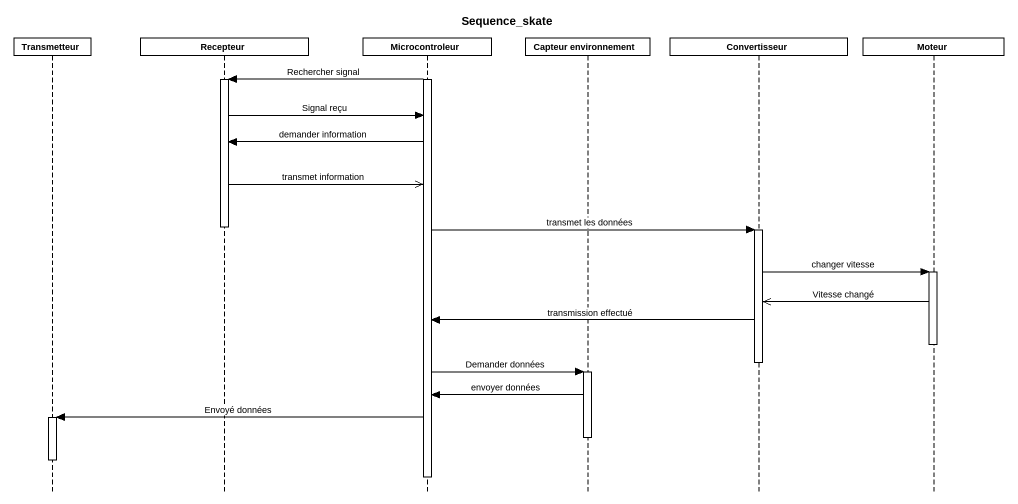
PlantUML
@startuml
title Sequence_skate
hide footbox
participant Transmetteur
participant Recepteur
participant Microcontroleur
participant "Capteur environnement" as Capteur_environnement
participant Convertisseur
participant Moteur

activate Microcontroleur
Microcontroleur -> Recepteur : Rechercher signal
activate Recepteur
Recepteur -> Microcontroleur : Signal reçu
Microcontroleur -> Recepteur : demander information
Recepteur ->> Microcontroleur : transmet information
deactivate Recepteur
Microcontroleur -> Convertisseur : transmet les données
activate Convertisseur
Convertisseur -> Moteur : changer vitesse
activate Moteur
Moteur ->> Convertisseur : Vitesse changé
Convertisseur -> Microcontroleur : transmission effectué
deactivate Moteur
deactivate Convertisseur
Microcontroleur -> Capteur_environnement : Demander données
activate Capteur_environnement
Capteur_environnement -> Microcontroleur : envoyer données
Microcontroleur -> Transmetteur : Envoyé données
activate Transmetteur
deactivate Capteur_environnement
deactivate Transmetteur
deactivate Microcontroleur
@enduml
